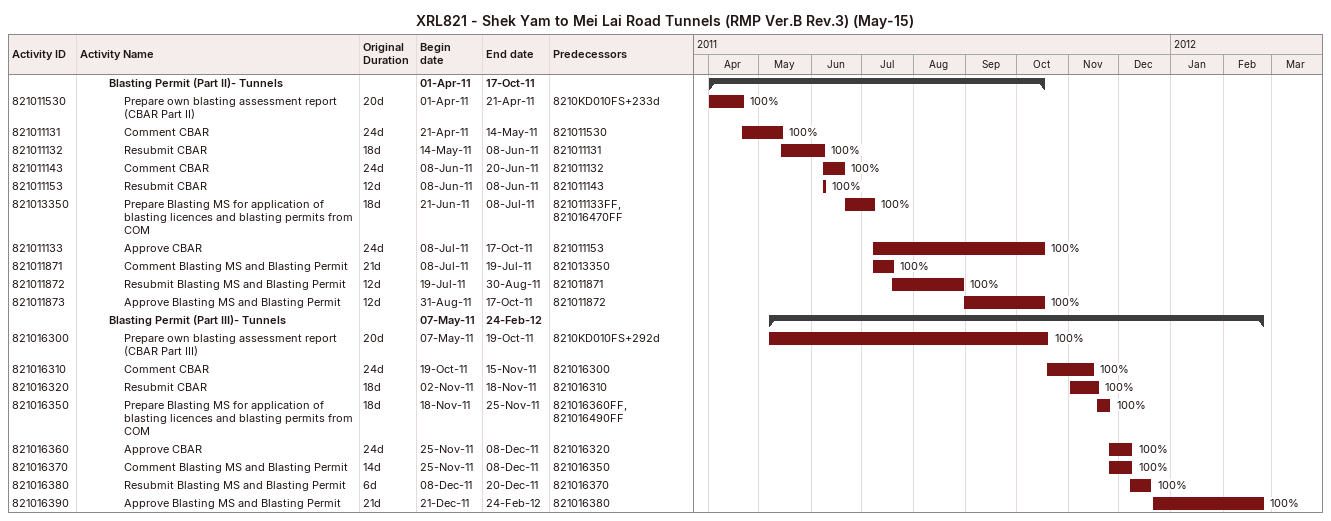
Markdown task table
XRL821 - Shek Yam to Mei Lai Road Tunnels (RMP Ver.B Rev.3) (May-15)

| ID | Level | Task | Original duration | Start | Finish | Predecessors | % complete |
|---|---|---|---|---|---|---|---|
|  | 3 | **Blasting Permit (Part II)- Tunnels** |  | 2011-04-01 | 2011-10-17 |  |  |
| 821011530 | 4 | Prepare own blasting assessment report (CBAR Part II) | 20d | 2011-04-01 | 2011-04-21 | 8210KD010FS+233d | 100 |
| 821011131 | 4 | Comment CBAR | 24d | 2011-04-21 | 2011-05-14 | 821011530 | 100 |
| 821011132 | 4 | Resubmit CBAR | 18d | 2011-05-14 | 2011-06-08 | 821011131 | 100 |
| 821011143 | 4 | Comment CBAR | 24d | 2011-06-08 | 2011-06-20 | 821011132 | 100 |
| 821011153 | 4 | Resubmit CBAR | 12d | 2011-06-08 | 2011-06-08 | 821011143 | 100 |
| 821013350 | 4 | Prepare Blasting MS for application of blasting licences and blasting permits from COM | 18d | 2011-06-21 | 2011-07-08 | 821011133FF, 821016470FF | 100 |
| 821011133 | 4 | Approve CBAR | 24d | 2011-07-08 | 2011-10-17 | 821011153 | 100 |
| 821011871 | 4 | Comment Blasting MS and Blasting Permit | 21d | 2011-07-08 | 2011-07-19 | 821013350 | 100 |
| 821011872 | 4 | Resubmit Blasting MS and Blasting Permit | 12d | 2011-07-19 | 2011-08-30 | 821011871 | 100 |
| 821011873 | 4 | Approve Blasting MS and Blasting Permit | 12d | 2011-08-31 | 2011-10-17 | 821011872 | 100 |
|  | 3 | **Blasting Permit (Part III)- Tunnels** |  | 2011-05-07 | 2012-02-24 |  |  |
| 821016300 | 4 | Prepare own blasting assessment report (CBAR Part III) | 20d | 2011-05-07 | 2011-10-19 | 8210KD010FS+292d | 100 |
| 821016310 | 4 | Comment CBAR | 24d | 2011-10-19 | 2011-11-15 | 821016300 | 100 |
| 821016320 | 4 | Resubmit CBAR | 18d | 2011-11-02 | 2011-11-18 | 821016310 | 100 |
| 821016350 | 4 | Prepare Blasting MS for application of blasting licences and blasting permits from COM | 18d | 2011-11-18 | 2011-11-25 | 821016360FF, 821016490FF | 100 |
| 821016360 | 4 | Approve CBAR | 24d | 2011-11-25 | 2011-12-08 | 821016320 | 100 |
| 821016370 | 4 | Comment Blasting MS and Blasting Permit | 14d | 2011-11-25 | 2011-12-08 | 821016350 | 100 |
| 821016380 | 4 | Resubmit Blasting MS and Blasting Permit | 6d | 2011-12-08 | 2011-12-20 | 821016370 | 100 |
| 821016390 | 4 | Approve Blasting MS and Blasting Permit | 21d | 2011-12-21 | 2012-02-24 | 821016380 | 100 |
